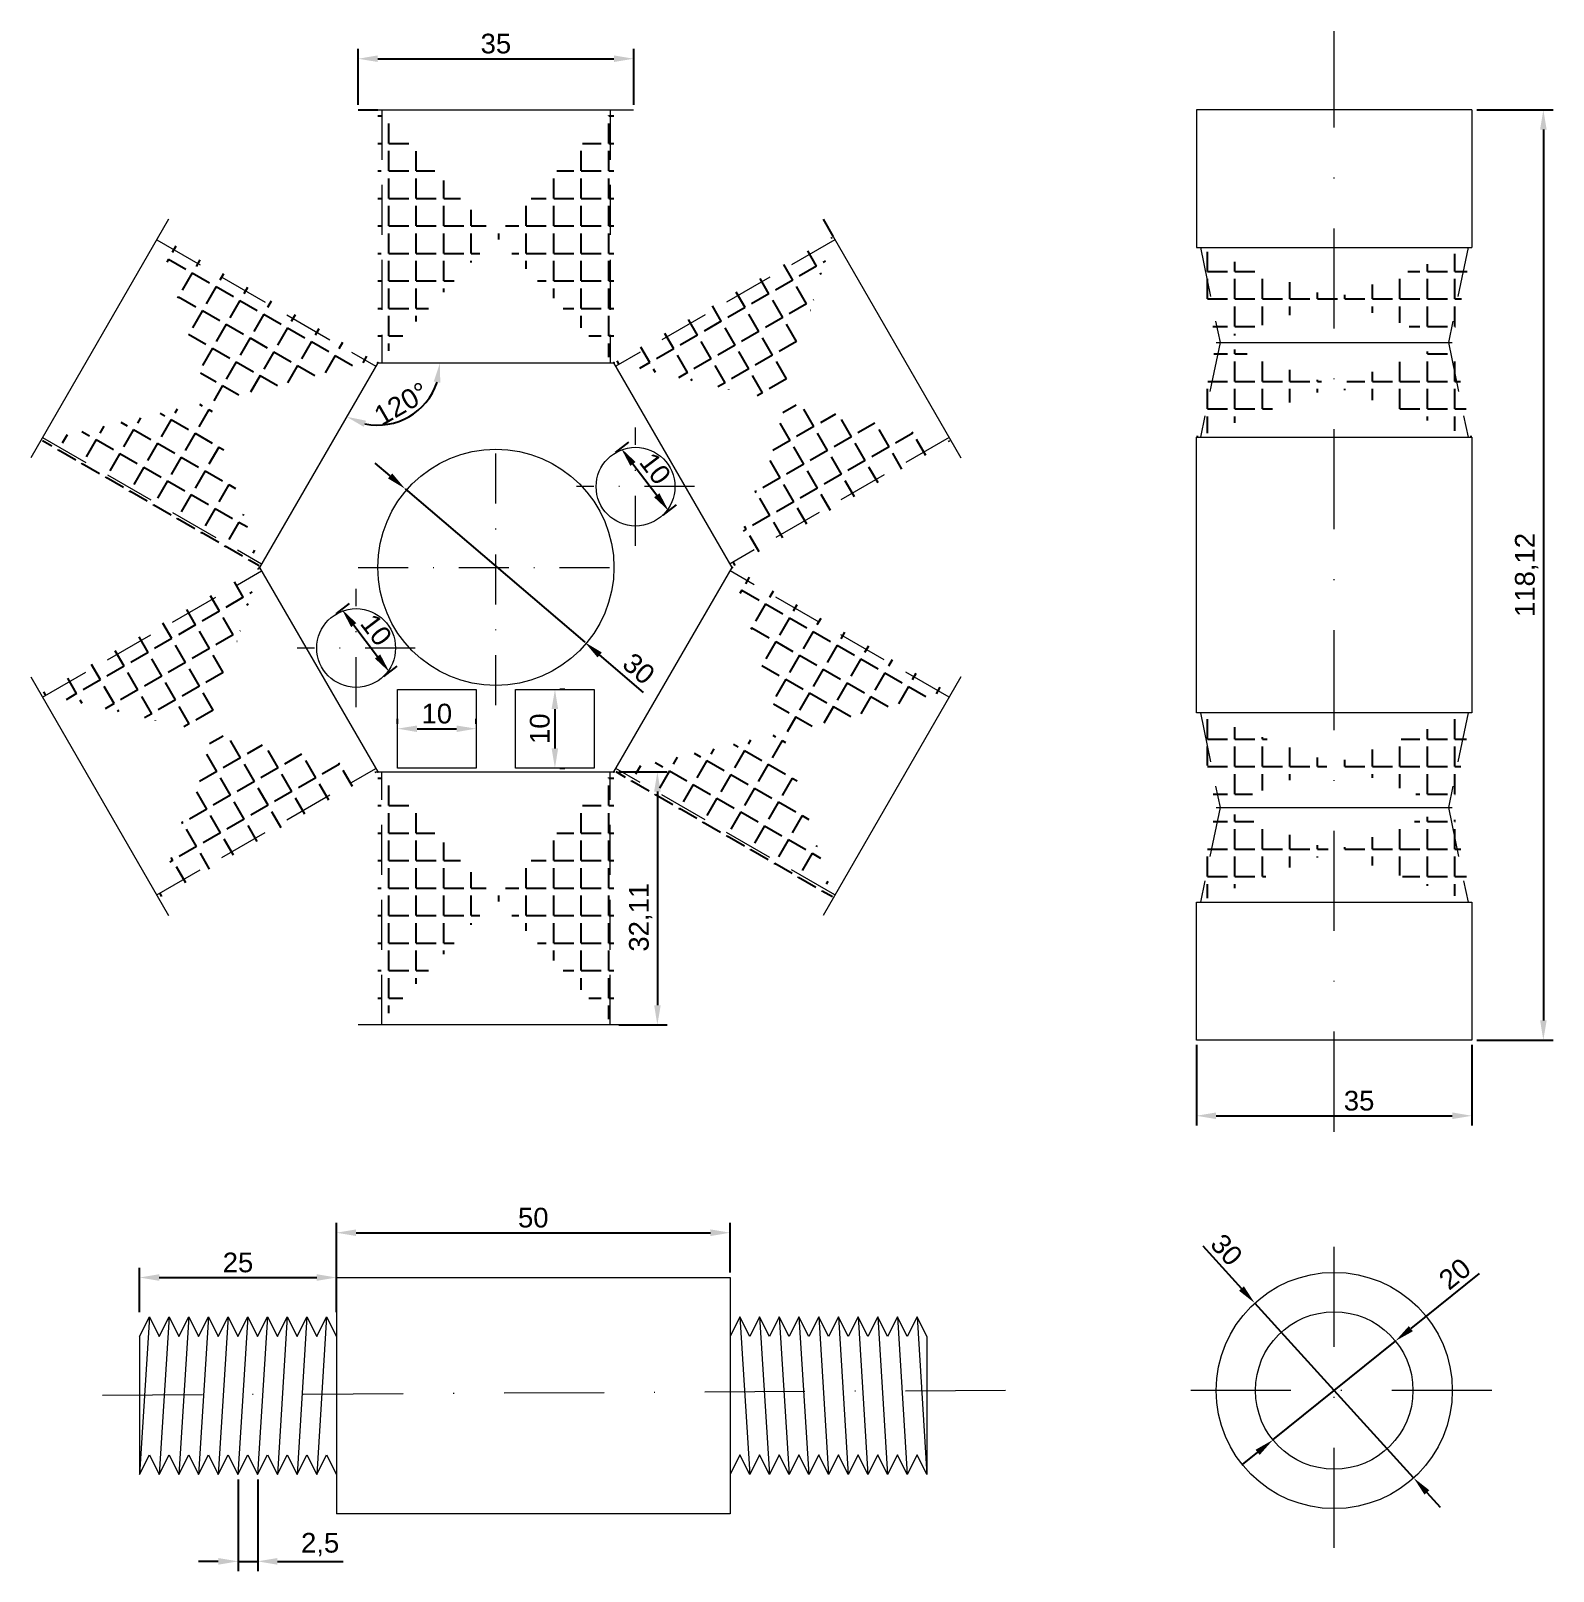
# Model space of a CAD drawing. Header units: millimetres. Extents: x 272 to 465, y 530 to 726.
import ezdxf

# ---------------------------------------------------------------- set-up
doc = ezdxf.new("R2010")
doc.units = ezdxf.units.MM
doc.linetypes.add('TRAZO_Y_PUNTO', pattern=[25.4, 12.7, -6.35, 0, -6.35])
doc.linetypes.add('TRAZOS', pattern=[19.05, 12.7, -6.35])
for name, color, linetype, lineweight in [('01_Contornos', 7, 'Continuous', 20), ('02_Ocultas', 4, 'TRAZOS', 20), ('03_Ejes', 1, 'TRAZO_Y_PUNTO', 18), ('04_Cotas', 3, 'Continuous', 18)]:
    doc.layers.add(name, color=color, linetype=linetype, lineweight=lineweight)
doc.layers.add('auxiliar', color=254, linetype='Continuous')
doc.styles.get("Standard").update_dxf_attribs({"font": 'arial.ttf'})
doc.dimstyles.new('ISO-25', dxfattribs={"dimtxt": 2.5, "dimasz": 2.5, "dimexe": 1.25, "dimexo": 0.625, "dimtad": 1, "dimtxsty": 'Standard', "dimcen": 2.5, "dimadec": 0, "dimazin": 0, "dimtfac": 1, "dimtmove": 0, "dimatfit": 3, "dimfxl": 1, "dimarcsym": 0})
pattern_1 = [(0, (376.1695, 565.7285), (0, 3.4925), [2.54, -0.9525]), (90, (376.1695, 565.7285), (-3.4925, 2e-16), [2.54, -0.9525])]

# ---------------------------------------------------------------- blocks, each defined once
blk = doc.blocks.new('*D38')
at = {"layer": '04_Cotas', "color": 0, "lineweight": -2, "transparency": 16777216}
for p, q in [((317.78, 668.99), (315.88, 670.61)), ((319.68, 667.36), (342.49, 647.88)), ((349.96, 641.5), (344.39, 646.25))]:
    blk.add_line(p, q, dxfattribs=at)
at = {"layer": '04_Cotas', "color": 0, "transparency": 16777216}
for points in [[(318.05, 669.3), (317.51, 668.67), (319.68, 667.36)], [(344.66, 646.57), (344.12, 645.94), (342.49, 647.88)]]:
    blk.add_solid(points, dxfattribs=at)
at = {"layer": 'Defpoints', "color": 0}
for p in [(319.68, 667.36), (342.49, 647.88)]:
    blk.add_point(p, dxfattribs=at)
at = {"layer": '04_Cotas', "color": 0, "transparency": 16777216, "insert": (349.36, 644.51), "char_height": 2.5, "attachment_point": 5, "rotation": 319.4931}
blk.add_mtext('30', dxfattribs=at)
blk = doc.blocks.new('*D44')
at = {"layer": '04_Cotas', "color": 0, "lineweight": -2, "transparency": 16777216}
for p, q in [((420.18, 596.73), (420.18, 586.49)), ((455.18, 596.73), (455.18, 586.49)), ((422.68, 587.74), (452.68, 587.74))]:
    blk.add_line(p, q, dxfattribs=at)
at = {"layer": '04_Cotas', "color": 0, "transparency": 16777216}
for points in [[(422.68, 588.16), (422.68, 587.32), (420.18, 587.74)], [(452.68, 588.16), (452.68, 587.32), (455.18, 587.74)]]:
    blk.add_solid(points, dxfattribs=at)
at = {"layer": 'Defpoints', "color": 0}
for p in [(420.18, 597.35), (455.18, 597.35), (455.18, 587.74)]:
    blk.add_point(p, dxfattribs=at)
at = {"layer": '04_Cotas', "color": 0, "transparency": 16777216, "insert": (440.84, 589.64), "char_height": 2.5, "attachment_point": 5}
blk.add_mtext('35', dxfattribs=at)
blk = doc.blocks.new('*D45')
at = {"layer": '04_Cotas', "color": 0, "lineweight": -2, "transparency": 16777216}
for p, q in [((455.81, 715.47), (465.49, 715.47)), ((464.24, 712.97), (464.24, 599.85)), ((455.81, 597.35), (465.49, 597.35))]:
    blk.add_line(p, q, dxfattribs=at)
at = {"layer": '04_Cotas', "color": 0, "transparency": 16777216}
for points in [[(463.83, 712.97), (464.66, 712.97), (464.24, 715.47)], [(463.83, 599.85), (464.66, 599.85), (464.24, 597.35)]]:
    blk.add_solid(points, dxfattribs=at)
at = {"layer": 'Defpoints', "color": 0}
for p in [(455.18, 715.47), (455.18, 597.35), (464.24, 597.35)]:
    blk.add_point(p, dxfattribs=at)
at = {"layer": '04_Cotas', "color": 0, "transparency": 16777216, "insert": (462.12, 656.41), "char_height": 2.5, "attachment_point": 5, "rotation": 90}
blk.add_mtext('118,12', dxfattribs=at)
blk = doc.blocks.new('*D46')
at = {"layer": '04_Cotas', "color": 0, "lineweight": -2, "transparency": 16777216}
for p, q in [((313.71, 716.1), (313.71, 723.21)), ((316.21, 721.96), (346.21, 721.96)), ((348.71, 716.1), (348.71, 723.21))]:
    blk.add_line(p, q, dxfattribs=at)
at = {"layer": '04_Cotas', "color": 0, "transparency": 16777216}
for points in [[(316.21, 722.38), (316.21, 721.55), (313.71, 721.96)], [(346.21, 722.38), (346.21, 721.55), (348.71, 721.96)]]:
    blk.add_solid(points, dxfattribs=at)
at = {"layer": 'Defpoints', "color": 0}
for p in [(348.71, 721.96), (313.71, 715.47), (348.71, 715.47)]:
    blk.add_point(p, dxfattribs=at)
at = {"layer": '04_Cotas', "color": 0, "transparency": 16777216, "insert": (331.21, 723.87), "char_height": 2.5, "attachment_point": 5}
blk.add_mtext('35', dxfattribs=at)
blk = doc.blocks.new('*D39')
at = {"layer": '04_Cotas', "color": 0, "lineweight": -2, "transparency": 16777216}
for p, q in [((346.83, 631.4), (352.97, 631.4)), ((351.72, 628.9), (351.72, 601.78)), ((346.83, 599.28), (352.97, 599.28))]:
    blk.add_line(p, q, dxfattribs=at)
at = {"layer": '04_Cotas', "color": 0, "transparency": 16777216}
for points in [[(351.31, 628.9), (352.14, 628.9), (351.72, 631.4)], [(351.31, 601.78), (352.14, 601.78), (351.72, 599.28)]]:
    blk.add_solid(points, dxfattribs=at)
at = {"layer": 'Defpoints', "color": 0}
for p in [(346.21, 631.4), (346.21, 599.28), (351.72, 599.28)]:
    blk.add_point(p, dxfattribs=at)
at = {"layer": '04_Cotas', "color": 0, "transparency": 16777216, "insert": (349.6, 612.95), "char_height": 2.5, "attachment_point": 5, "rotation": 90}
blk.add_mtext('32,11', dxfattribs=at)
blk = doc.blocks.new('*D40')
at = {"layer": '04_Cotas', "color": 0, "lineweight": -2, "transparency": 16777216}
for p, q in [((339.33, 641.89), (339.96, 641.89)), ((338.71, 639.39), (338.71, 634.39)), ((339.33, 631.89), (339.96, 631.89))]:
    blk.add_line(p, q, dxfattribs=at)
at = {"layer": '04_Cotas', "color": 0, "transparency": 16777216}
for points in [[(338.29, 639.39), (339.12, 639.39), (338.71, 641.89)], [(338.29, 634.39), (339.12, 634.39), (338.71, 631.89)]]:
    blk.add_solid(points, dxfattribs=at)
at = {"layer": 'Defpoints', "color": 0}
for p in [(338.71, 641.89), (338.71, 631.89), (338.71, 631.89)]:
    blk.add_point(p, dxfattribs=at)
at = {"layer": '04_Cotas', "color": 0, "transparency": 16777216, "insert": (336.8, 636.89), "char_height": 2.5, "attachment_point": 5, "rotation": 90}
blk.add_mtext('10', dxfattribs=at)
blk = doc.blocks.new('*D47')
at = {"layer": '04_Cotas', "color": 0, "lineweight": -2, "transparency": 16777216}
for p, q in [((318.71, 637.51), (318.71, 638.14)), ((328.71, 637.51), (328.71, 638.14)), ((321.21, 636.89), (326.21, 636.89))]:
    blk.add_line(p, q, dxfattribs=at)
at = {"layer": '04_Cotas', "color": 0, "transparency": 16777216}
for points in [[(321.21, 637.3), (321.21, 636.47), (318.71, 636.89)], [(326.21, 637.3), (326.21, 636.47), (328.71, 636.89)]]:
    blk.add_solid(points, dxfattribs=at)
at = {"layer": 'Defpoints', "color": 0}
for p in [(318.71, 636.89), (328.71, 636.89), (328.71, 636.89)]:
    blk.add_point(p, dxfattribs=at)
at = {"layer": '04_Cotas', "color": 0, "transparency": 16777216, "insert": (323.71, 638.79), "char_height": 2.5, "attachment_point": 5}
blk.add_mtext('10', dxfattribs=at)
blk = doc.blocks.new('*D41')
at = {"layer": '04_Cotas', "color": 0, "lineweight": -2, "transparency": 16777216}
for p, q in [((346.42, 671.98), (348.1, 673.26)), ((348.62, 670.51), (351.64, 666.53)), ((352.47, 664.02), (354.15, 665.3))]:
    blk.add_line(p, q, dxfattribs=at)
at = {"layer": '04_Cotas', "color": 0, "transparency": 16777216}
for points in [[(348.95, 670.76), (348.29, 670.26), (347.11, 672.5)], [(351.98, 666.78), (351.31, 666.28), (353.16, 664.54)]]:
    blk.add_solid(points, dxfattribs=at)
at = {"layer": 'Defpoints', "color": 0}
for p in [(345.93, 671.61), (351.98, 663.64), (353.16, 664.54)]:
    blk.add_point(p, dxfattribs=at)
at = {"layer": '04_Cotas', "color": 0, "transparency": 16777216, "insert": (351.45, 669.92), "char_height": 2.5, "attachment_point": 5, "rotation": 307.2185}
blk.add_mtext('10', dxfattribs=at)
blk = doc.blocks.new('*D42')
at = {"layer": '04_Cotas', "color": 0, "lineweight": -2, "transparency": 16777216}
for p, q in [((310.93, 651.49), (312.64, 652.79)), ((313.16, 650.05), (316.19, 646.06)), ((316.98, 643.53), (318.69, 644.83))]:
    blk.add_line(p, q, dxfattribs=at)
at = {"layer": '04_Cotas', "color": 0, "transparency": 16777216}
for points in [[(313.49, 650.3), (312.83, 649.79), (311.65, 652.04)], [(316.52, 646.32), (315.85, 645.81), (317.7, 644.07)]]:
    blk.add_solid(points, dxfattribs=at)
at = {"layer": 'Defpoints', "color": 0}
for p in [(310.44, 651.12), (317.7, 644.07), (316.48, 643.15)]:
    blk.add_point(p, dxfattribs=at)
at = {"layer": '04_Cotas', "color": 0, "transparency": 16777216, "insert": (316.01, 649.43), "char_height": 2.5, "attachment_point": 5, "rotation": 307.2185}
blk.add_mtext('10', dxfattribs=at)
blk = doc.blocks.new('*D48')
at = {"layer": '04_Cotas', "color": 0, "lineweight": -2, "transparency": 16777216}
blk.add_arc((316.21, 683.36), 7.92, 258.1717, 341.8283, dxfattribs=at)
at = {"layer": '04_Cotas', "color": 0, "transparency": 16777216}
for points in [[(323.32, 680.96), (324.14, 680.82), (324.12, 683.36)], [(314.43, 675.22), (314.73, 676), (312.25, 676.5)]]:
    blk.add_solid(points, dxfattribs=at)
at = {"layer": 'Defpoints', "color": 0}
for p in [(316.21, 683.36), (316.21, 683.36), (346.21, 683.36), (317.58, 675.56), (301.21, 657.38)]:
    blk.add_point(p, dxfattribs=at)
at = {"layer": '04_Cotas', "color": 0, "transparency": 16777216, "insert": (319.21, 678.15), "char_height": 2.5, "attachment_point": 5, "rotation": 30}
blk.add_mtext('120°', dxfattribs=at)
blk = doc.blocks.new('*D49')
at = {"layer": '04_Cotas', "color": 0, "lineweight": -2, "transparency": 16777216}
for p, q in [((310.96, 567.82), (310.96, 574.14)), ((360.96, 567.82), (360.96, 574.14)), ((313.46, 572.89), (358.46, 572.89))]:
    blk.add_line(p, q, dxfattribs=at)
at = {"layer": '04_Cotas', "color": 0, "transparency": 16777216}
for points in [[(313.46, 573.31), (313.46, 572.47), (310.96, 572.89)], [(358.46, 573.31), (358.46, 572.47), (360.96, 572.89)]]:
    blk.add_solid(points, dxfattribs=at)
at = {"layer": 'Defpoints', "color": 0}
for p in [(360.96, 572.89), (310.96, 567.2), (360.96, 567.2)]:
    blk.add_point(p, dxfattribs=at)
at = {"layer": '04_Cotas', "color": 0, "transparency": 16777216, "insert": (335.96, 574.79), "char_height": 2.5, "attachment_point": 5}
blk.add_mtext('50', dxfattribs=at)
blk = doc.blocks.new('*D43')
at = {"layer": '04_Cotas', "color": 0, "lineweight": -2, "transparency": 16777216}
for p, q in [((285.96, 562.82), (285.96, 568.45)), ((310.96, 562.82), (310.96, 568.45)), ((288.46, 567.2), (308.46, 567.2))]:
    blk.add_line(p, q, dxfattribs=at)
at = {"layer": '04_Cotas', "color": 0, "transparency": 16777216}
for points in [[(288.46, 567.62), (288.46, 566.78), (285.96, 567.2)], [(308.46, 567.62), (308.46, 566.78), (310.96, 567.2)]]:
    blk.add_solid(points, dxfattribs=at)
at = {"layer": 'Defpoints', "color": 0}
for p in [(310.96, 567.2), (285.96, 562.2), (310.96, 562.2)]:
    blk.add_point(p, dxfattribs=at)
at = {"layer": '04_Cotas', "color": 0, "transparency": 16777216, "insert": (298.46, 569.1), "char_height": 2.5, "attachment_point": 5}
blk.add_mtext('25', dxfattribs=at)
blk = doc.blocks.new('*U30')
blk.add_line((0.625, 10), (-0.625, -10))
blk = doc.blocks.new('*U31')
at = {"layer": '01_Contornos', "color": 0, "linetype": 'ByBlock', "lineweight": -2, "transparency": 16777216}
for p in [(0, 0), (2.5, 0), (5, 0), (7.5, 0), (10, 0), (12.5, 0), (15, 0), (17.5, 0), (20, 0), (22.5, 0)]:
    blk.add_blockref('*U30', p, dxfattribs=at)
blk = doc.blocks.new('*U32')
for p, q in [((-1.25, 7.5), (0, 10)), ((0, 10), (1.25, 7.5)), ((-1.25, -10), (0, -7.5)), ((0, -7.5), (1.25, -10))]:
    blk.add_line(p, q)
blk = doc.blocks.new('*U33')
at = {"layer": '01_Contornos', "color": 0, "linetype": 'ByBlock', "lineweight": -2, "transparency": 16777216}
for p in [(0, 0), (2.5, 0), (5, 0), (7.5, 0), (10, 0), (12.5, 0), (15, 0), (17.5, 0), (20, 0), (22.5, 0)]:
    blk.add_blockref('*U32', p, dxfattribs=at)
blk = doc.blocks.new('*U36')
blk.add_line((0.625, 10), (-0.625, -10))
blk = doc.blocks.new('*U37')
at = {"layer": '01_Contornos', "color": 0, "linetype": 'ByBlock', "lineweight": -2, "transparency": 16777216}
for p in [(0, 0), (2.5, 0), (5, 0), (7.5, 0), (10, 0), (12.5, 0), (15, 0), (17.5, 0), (20, 0), (22.5, 0)]:
    blk.add_blockref('*U36', p, dxfattribs=at)
blk = doc.blocks.new('*U34')
for p, q in [((-1.25, 7.5), (0, 10)), ((0, 10), (1.25, 7.5)), ((-1.25, -10), (0, -7.5)), ((0, -7.5), (1.25, -10))]:
    blk.add_line(p, q)
blk = doc.blocks.new('*U35')
at = {"layer": '01_Contornos', "color": 0, "linetype": 'ByBlock', "lineweight": -2, "transparency": 16777216}
for p in [(0, 0), (2.5, 0), (5, 0), (7.5, 0), (10, 0), (12.5, 0), (15, 0), (17.5, 0), (20, 0), (22.5, 0)]:
    blk.add_blockref('*U34', p, dxfattribs=at)
blk = doc.blocks.new('*D50')
at = {"layer": '04_Cotas', "color": 0, "lineweight": -2, "transparency": 16777216}
for p, q in [((298.46, 541.57), (298.46, 529.91)), ((300.96, 541.57), (300.96, 529.91)), ((295.96, 531.16), (293.46, 531.16)), ((298.46, 531.16), (300.96, 531.16)), ((303.46, 531.16), (311.82, 531.16))]:
    blk.add_line(p, q, dxfattribs=at)
at = {"layer": '04_Cotas', "color": 0, "transparency": 16777216}
for points in [[(295.96, 531.58), (295.96, 530.74), (298.46, 531.16)], [(303.46, 531.58), (303.46, 530.74), (300.96, 531.16)]]:
    blk.add_solid(points, dxfattribs=at)
at = {"layer": 'Defpoints', "color": 0}
for p in [(298.46, 542.2), (300.96, 542.2), (300.96, 531.16)]:
    blk.add_point(p, dxfattribs=at)
at = {"layer": '04_Cotas', "color": 0, "transparency": 16777216, "insert": (308.89, 533.29), "char_height": 2.5, "attachment_point": 5}
blk.add_mtext('2,5', dxfattribs=at)
blk = doc.blocks.new('*D51')
at = {"layer": '04_Cotas', "color": 0, "lineweight": -2, "transparency": 16777216}
for p, q in [((456.09, 567.7), (447.41, 560.71)), ((429.9, 546.58), (445.46, 559.14)), ((427.95, 545.01), (426.01, 543.44))]:
    blk.add_line(p, q, dxfattribs=at)
at = {"layer": '04_Cotas', "color": 0, "transparency": 16777216}
for points in [[(447.15, 561.03), (447.67, 560.38), (445.46, 559.14)], [(427.69, 545.33), (428.21, 544.68), (429.9, 546.58)]]:
    blk.add_solid(points, dxfattribs=at)
at = {"layer": 'Defpoints', "color": 0}
for p in [(445.46, 559.14), (429.9, 546.58)]:
    blk.add_point(p, dxfattribs=at)
at = {"layer": '04_Cotas', "color": 0, "transparency": 16777216, "insert": (453, 567.66), "char_height": 2.5, "attachment_point": 5, "rotation": 38.8935}
blk.add_mtext('20', dxfattribs=at)
blk = doc.blocks.new('*D52')
at = {"layer": '04_Cotas', "color": 0, "lineweight": -2, "transparency": 16777216}
for p, q in [((420.98, 571.22), (425.91, 565.8)), ((447.77, 541.76), (427.59, 563.95)), ((449.45, 539.91), (451.14, 538.06))]:
    blk.add_line(p, q, dxfattribs=at)
at = {"layer": '04_Cotas', "color": 0, "transparency": 16777216}
for points in [[(426.21, 566.08), (425.6, 565.52), (427.59, 563.95)], [(449.76, 540.19), (449.15, 539.63), (447.77, 541.76)]]:
    blk.add_solid(points, dxfattribs=at)
at = {"layer": 'Defpoints', "color": 0}
for p in [(427.59, 563.95), (447.77, 541.76)]:
    blk.add_point(p, dxfattribs=at)
at = {"layer": '04_Cotas', "color": 0, "transparency": 16777216, "insert": (424.01, 570.72), "char_height": 2.5, "attachment_point": 5, "rotation": 312.284}
blk.add_mtext('30', dxfattribs=at)

msp = doc.modelspace()

# ---------------------------------------------------------------- hatches: boundary and pattern name
at = {"layer": 'auxiliar'}
h = msp.add_hatch(dxfattribs=at)
h.set_pattern_fill('ANGLE', color=256, scale=0.5)
h.set_pattern_definition([(0, (272.195, 428.3138), (0, 3.4925), [2.54, -0.9525]), (90, (272.195, 428.3138), (-3.4925, 2e-16), [2.54, -0.9525])])
edge = h.paths.add_edge_path()
edge.add_line((316.206, 715.473), (316.206, 683.359))
edge.add_line((346.206, 715.473), (346.206, 683.359))
h = msp.add_hatch(dxfattribs=at)
h.set_pattern_fill('ANGLE', color=256, scale=0.5, angle=240)
h.set_pattern_definition([(240, (199.3835, 470.3515), (3.024594, -1.74625), [2.54, -0.9525]), (330, (199.3835, 470.3515), (1.74625, 3.024594), [2.54, -0.9525])])
edge = h.paths.add_edge_path()
edge.add_line((288.394, 699.416), (316.206, 683.359))
edge.add_line((273.394, 673.436), (301.206, 657.379))
h = msp.add_hatch(dxfattribs=at)
h.set_pattern_fill('ANGLE', color=256, scale=0.5, angle=120)
h.set_pattern_definition([(120, (272.195, 428.3138), (-3.024594, -1.74625), [2.54, -0.9525]), (210, (272.195, 428.3138), (1.74625, -3.024594), [2.54, -0.9525])])
edge = h.paths.add_edge_path()
edge.add_line((374.017, 699.416), (346.206, 683.359))
edge.add_line((389.017, 673.436), (361.206, 657.379))
h = msp.add_hatch(dxfattribs=at)
h.set_pattern_fill('ANGLE', color=256, scale=0.5)
h.set_pattern_definition(pattern_1)
edge = h.paths.add_edge_path()
edge.add_line((420.18, 697.973), (422.68, 685.943))
edge.add_line((455.18, 697.973), (452.68, 685.943))
h = msp.add_hatch(dxfattribs=at)
h.set_pattern_fill('ANGLE', color=256, scale=0.5)
h.set_pattern_definition(pattern_1)
edge = h.paths.add_edge_path()
edge.add_line((422.68, 685.943), (420.18, 673.912))
edge.add_line((452.68, 685.943), (455.18, 673.912))
h = msp.add_hatch(dxfattribs=at)
h.set_pattern_fill('ANGLE', color=256, scale=0.5, angle=120)
h.set_pattern_definition([(120, (199.3835, 386.276), (-3.024594, -1.74625), [2.54, -0.9525]), (210, (199.3835, 386.276), (1.74625, -3.024594), [2.54, -0.9525])])
edge = h.paths.add_edge_path()
edge.add_line((301.206, 657.379), (273.394, 641.322))
edge.add_line((316.206, 631.398), (288.394, 615.341))
h = msp.add_hatch(dxfattribs=at)
h.set_pattern_fill('ANGLE', color=256, scale=0.5, angle=240)
h.set_pattern_definition([(240, (272.195, 428.3138), (3.024594, -1.74625), [2.54, -0.9525]), (330, (272.195, 428.3138), (1.74625, 3.024594), [2.54, -0.9525])])
edge = h.paths.add_edge_path()
edge.add_line((361.206, 657.379), (389.017, 641.322))
edge.add_line((346.206, 631.398), (374.017, 615.341))
h = msp.add_hatch(dxfattribs=at)
h.set_pattern_fill('ANGLE', color=256, scale=0.5)
h.set_pattern_definition(pattern_1)
edge = h.paths.add_edge_path()
edge.add_line((420.18, 638.912), (422.68, 626.881))
edge.add_line((455.18, 638.912), (452.68, 626.881))
h = msp.add_hatch(dxfattribs=at)
h.set_pattern_fill('ANGLE', color=256, scale=0.5)
h.set_pattern_definition([(0, (272.195, 344.2382), (0, 3.4925), [2.54, -0.9525]), (90, (272.195, 344.2382), (-3.4925, 2e-16), [2.54, -0.9525])])
edge = h.paths.add_edge_path()
edge.add_line((316.206, 631.398), (316.206, 599.284))
edge.add_line((346.206, 631.398), (346.206, 599.284))
h = msp.add_hatch(dxfattribs=at)
h.set_pattern_fill('ANGLE', color=256, scale=0.5)
h.set_pattern_definition(pattern_1)
edge = h.paths.add_edge_path()
edge.add_line((422.68, 626.881), (420.18, 614.85))
edge.add_line((452.68, 626.881), (455.18, 614.85))

# ---------------------------------------------------------------- linework, layer by layer
for p in [(316.206, 683.359), (346.206, 683.359), (301.206, 657.379), (361.206, 657.379), (361.206, 657.379), (316.206, 631.398), (346.206, 631.398)]:
    msp.add_point(p)
at = {"layer": '01_Contornos'}
for p, q in [((313.706, 715.473), (348.706, 715.473)), ((420.18, 715.473), (420.18, 697.973)), ((455.18, 715.473), (420.18, 715.473)), ((455.18, 715.473), (455.18, 697.973)), ((289.644, 701.581), (272.144, 671.271)), ((372.767, 701.581), (390.267, 671.271)), ((420.18, 697.973), (455.18, 697.973)), ((422.68, 685.943), (452.68, 685.943)), ((316.206, 683.359), (301.206, 657.379)), ((316.206, 683.359), (346.206, 683.359)), ((361.206, 657.379), (346.206, 683.359)), ((420.18, 638.912), (420.18, 673.912)), ((420.18, 673.912), (455.18, 673.912)), ((455.18, 673.912), (455.18, 638.912)), ((301.206, 657.379), (316.206, 631.398)), ((346.206, 631.398), (361.206, 657.379)), ((272.144, 643.487), (289.644, 613.176)), ((390.267, 643.487), (372.767, 613.176)), ((455.18, 638.912), (420.18, 638.912)), ((316.206, 631.398), (346.206, 631.398)), ((422.68, 626.881), (452.68, 626.881)), ((420.18, 597.35), (420.18, 614.85)), ((420.18, 614.85), (455.18, 614.85)), ((455.18, 614.85), (455.18, 597.35)), ((348.706, 599.284), (313.706, 599.284)), ((455.18, 597.35), (420.18, 597.35)), ((310.956, 567.198), (360.956, 567.198)), ((310.956, 567.198), (310.956, 537.198)), ((360.956, 567.198), (360.956, 537.198)), ((285.956, 559.698), (285.956, 542.198)), ((385.956, 559.698), (385.956, 542.198)), ((360.956, 537.198), (310.956, 537.198))]:
    msp.add_line(p, q, dxfattribs=at)
for points in [[(318.706, 631.888), (318.706, 636.888), (318.706, 641.888), (328.706, 641.888), (328.706, 631.888)], [(333.706, 631.888), (333.706, 641.888), (343.706, 641.888), (343.706, 636.888), (343.706, 631.888)]]:
    msp.add_lwpolyline(points, close=True, dxfattribs=at)
for centre, radius in [((331.206, 657.379), 15), ((348.951, 667.624), 5), ((313.461, 647.133), 5), ((437.68, 552.857), 15), ((437.68, 552.857), 10)]:
    msp.add_circle(centre, radius, dxfattribs=at)
at = {"layer": '02_Ocultas', "ltscale": 0.5}
for p, q in [((316.706, 715.473), (316.706, 683.359)), ((345.706, 715.473), (345.706, 683.359)), ((288.144, 698.983), (315.956, 682.926)), ((374.267, 698.983), (346.456, 682.926)), ((420.68, 697.973), (423.18, 685.943)), ((454.68, 697.973), (452.18, 685.943)), ((423.18, 685.943), (420.68, 673.912)), ((452.18, 685.943), (454.68, 673.912)), ((273.644, 673.869), (301.456, 657.812)), ((388.767, 673.869), (360.956, 657.812)), ((273.644, 640.889), (301.456, 656.946)), ((388.767, 640.889), (360.956, 656.946)), ((420.68, 638.912), (423.18, 626.881)), ((454.68, 638.912), (452.18, 626.881)), ((288.144, 615.774), (315.956, 631.831)), ((374.267, 615.774), (346.456, 631.831)), ((316.706, 599.284), (316.706, 631.398)), ((345.706, 599.284), (345.706, 631.398)), ((423.18, 626.881), (420.68, 614.85)), ((452.18, 626.881), (454.68, 614.85))]:
    msp.add_line(p, q, dxfattribs=at)
at = {"layer": '03_Ejes'}
for p, q in [((437.68, 585.721), (437.68, 725.48)), ((437.68, 532.881), (437.68, 572.833)), ((395.953, 552.857), (275.814, 552.198)), ((457.688, 552.857), (417.672, 552.857))]:
    msp.add_line(p, q, dxfattribs=at)
at = {"layer": '03_Ejes', "ltscale": 0.5}
for p, q in [((331.206, 639.879), (331.206, 674.879)), ((348.951, 660.124), (348.951, 675.124)), ((356.451, 667.624), (341.451, 667.624)), ((313.706, 657.379), (348.706, 657.379)), ((313.461, 639.633), (313.461, 654.633)), ((320.961, 647.133), (305.961, 647.133))]:
    msp.add_line(p, q, dxfattribs=at)
at = {"layer": 'auxiliar'}
for p, q in [((313.706, 715.473), (316.206, 715.473)), ((372.767, 701.581), (374.017, 699.416))]:
    msp.add_line(p, q, dxfattribs=at)

# ---------------------------------------------------------------- block references
at = {"layer": '01_Contornos'}
for name, p in [('*U31', (286.581, 552.198)), ('*U33', (287.206, 552.198))]:
    msp.add_blockref(name, p, dxfattribs=at)
at = {"layer": '01_Contornos', "xscale": -1}
for name, p in [('*U35', (384.706, 552.198)), ('*U37', (385.331, 552.198))]:
    msp.add_blockref(name, p, dxfattribs=at)

# ---------------------------------------------------------------- dimensions: what is measured, and where the dimension line sits
at = {"layer": '04_Cotas'}
for base, p1, p2, picture, middle in [((348.706, 721.965), (313.706, 715.473), (348.706, 715.473), '*D46', (331.206, 721.965)), ((455.18, 587.74), (420.18, 597.35), (455.18, 597.35), '*D44', (440.841, 587.74)), ((360.956, 572.889), (310.956, 567.198), (360.956, 567.198), '*D49', (335.956, 572.889)), ((300.956, 531.161), (298.456, 542.198), (300.956, 542.198), '*D50', (308.887, 531.161))]:
    dim = msp.add_linear_dim(base=base, p1=p1, p2=p2, dimstyle='ISO-25', dxfattribs=at)
    dim.commit()
    dim.dimension.update_dxf_attribs({"geometry": picture, "text_midpoint": middle, "dimtype": 160})
for base, p1, p2, angle, picture, middle, dimtype in [((464.242, 597.35), (455.18, 715.473), (455.18, 597.35), 90, '*D45', (464.242, 656.412), 160), ((353.156, 664.539), (345.927, 671.605), (351.975, 663.642), 307.21852, '*D41', (349.94, 668.774), 161), ((317.697, 644.073), (310.436, 651.115), (316.485, 643.152), 307.21852, '*D42', (314.499, 648.283), 161), ((351.723, 599.284), (346.206, 631.398), (346.206, 599.284), 90, '*D39', (351.723, 612.955), 160)]:
    dim = msp.add_linear_dim(base=base, p1=p1, p2=p2, angle=angle, dimstyle='ISO-25', dxfattribs=at)
    dim.commit()
    dim.dimension.update_dxf_attribs({"geometry": picture, "text_midpoint": middle, "dimtype": dimtype})
dim = msp.add_angular_dim_2l(base=(317.58, 675.564), line1=((316.206, 683.359), (301.206, 657.379)), line2=((316.206, 683.359), (346.206, 683.359)), dimstyle='ISO-25', dxfattribs=at)
dim.commit()
dim.dimension.update_dxf_attribs({"geometry": '*D48', "text_midpoint": (319.213, 678.151)})
for p1, p2, picture, middle in [((319.679, 667.364), (342.489, 647.878), '*D38', (349.359, 644.511)), ((447.772, 541.76), (427.588, 563.954), '*D52', (424.01, 570.716))]:
    dim = msp.add_diameter_dim_2p(p1=p1, p2=p2, text='30', dimstyle='ISO-25', dxfattribs=at)
    dim.commit()
    dim.dimension.update_dxf_attribs({"geometry": picture, "text_midpoint": middle})
dim = msp.add_linear_dim(base=(338.706, 631.888), p1=(338.706, 641.888), p2=(338.706, 631.888), angle=90, dimstyle='ISO-25', dxfattribs=at)
dim.commit()
dim.dimension.update_dxf_attribs({"geometry": '*D40', "text_midpoint": (336.804, 636.888)})
for base, p1, p2, picture, middle in [((328.706, 636.888), (318.706, 636.888), (328.706, 636.888), '*D47', (323.706, 638.79)), ((310.956, 567.198), (285.956, 562.198), (310.956, 562.198), '*D43', (298.456, 569.1))]:
    dim = msp.add_linear_dim(base=base, p1=p1, p2=p2, dimstyle='ISO-25', dxfattribs=at)
    dim.commit()
    dim.dimension.update_dxf_attribs({"geometry": picture, "text_midpoint": middle})
dim = msp.add_diameter_dim_2p(p1=(429.897, 546.578), p2=(445.463, 559.136), text='20', dimstyle='ISO-25', dxfattribs=at)
dim.commit()
dim.dimension.update_dxf_attribs({"geometry": '*D51', "text_midpoint": (454.192, 566.177), "dimtype": 163})

doc.saveas('drawing.dxf')
